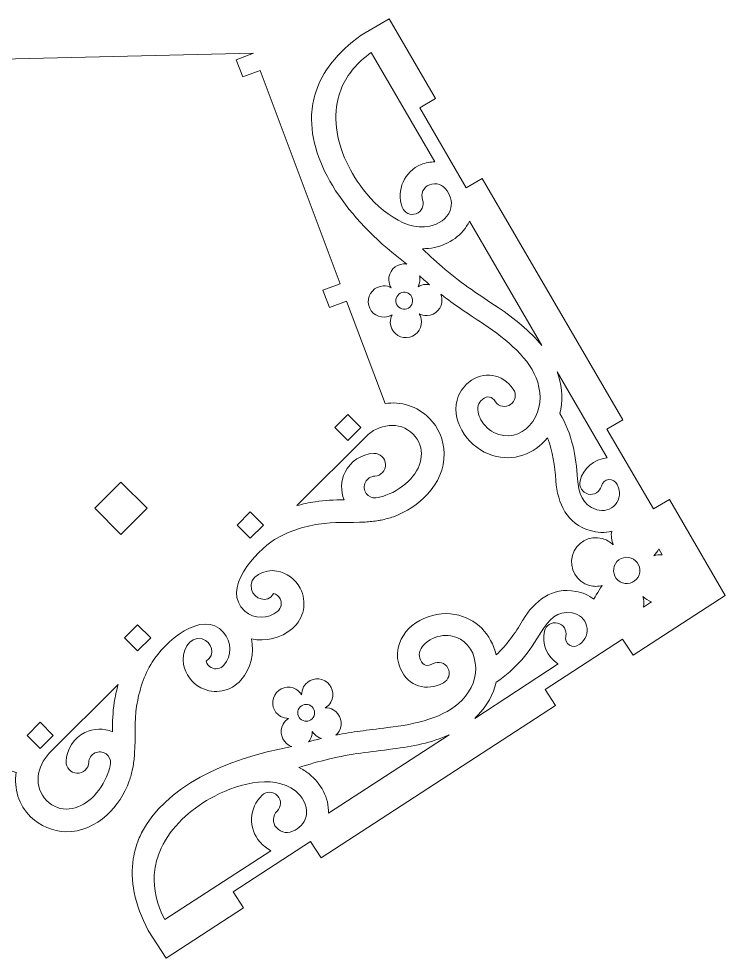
# Model space of a CAD drawing. Header units: millimetres. Extents: x -239 to 239, y -117 to 117.
# Drawn here: x 123.9 to 238.7, y -35.6 to 117 of the extents above; entities that cross this region are included whole.
import ezdxf

# ---------------------------------------------------------------- set-up
doc = ezdxf.new("R2010")
doc.units = ezdxf.units.MM
doc.header["$MEASUREMENT"] = 0
doc.layers.add('Camada 1', color=7, linetype='Continuous')

msp = doc.modelspace()

# ---------------------------------------------------------------- linework, layer by layer
at = {"layer": 'Camada 1', "color": 250, "lineweight": 20}
for points, knots in [([(238.7156, 23.3207), (238.7156, 23.3207), (229.6415, 38.8817), (229.6415, 38.8817), (229.6415, 38.8817), (229.6415, 38.8817), (227.05, 37.3705), (227.05, 37.3705), (227.05, 37.3705), (227.05, 37.3705), (219.4937, 50.3283), (219.4937, 50.3283), (219.4937, 50.3283), (219.4937, 50.3283), (222.0854, 51.8396), (222.0854, 51.8396), (222.0854, 51.8396), (222.0854, 51.8396), (199.221, 91.0492), (199.221, 91.0492), (199.221, 91.0492), (199.221, 91.0492), (196.6293, 89.5379), (196.6293, 89.5379), (196.6293, 89.5379), (196.6293, 89.5379), (189.0732, 102.4958), (189.0732, 102.4958), (189.0732, 102.4958), (189.0732, 102.4958), (191.6648, 104.007), (191.6648, 104.007), (191.6648, 104.007), (191.6648, 104.007), (184.1087, 116.9649), (184.1087, 116.9649), (184.1087, 116.9649), (184.1087, 116.9649), (179.5681, 114.317), (179.5681, 114.317), (179.5681, 114.317), (175.6172, 111.4761), (173.2407, 108.3406), (172.1734, 105.0225), (172.1734, 105.0225), (171.789, 103.8275), (171.5744, 102.6089), (171.5174, 101.3719), (171.5174, 101.3719), (171.5059, 101.1262), (171.5008, 100.88), (171.5017, 100.633), (171.5017, 100.633), (171.5335, 92.4321), (178.0965, 83.7719), (186.9778, 77.1348), (186.9778, 77.1348), (186.8117, 77.1609), (186.6409, 77.1708), (186.4667, 77.163), (186.4667, 77.163), (185.0703, 77.1003), (183.9894, 75.9175), (184.052, 74.5209), (184.052, 74.5209), (184.0724, 74.0664), (184.2118, 73.645), (184.4384, 73.2855), (184.4384, 73.2855), (184.0508, 73.4936), (183.6034, 73.6028), (183.1319, 73.5817), (183.1319, 73.5817), (181.7355, 73.519), (180.6545, 72.3359), (180.7172, 70.9395), (180.7172, 70.9395), (180.7799, 69.5432), (181.9628, 68.4619), (183.3594, 68.5248), (183.3594, 68.5248), (183.8139, 68.5451), (184.2354, 68.6845), (184.5947, 68.9111), (184.5947, 68.9111), (184.387, 68.5232), (184.2776, 68.0764), (184.2988, 67.6049), (184.2988, 67.6049), (184.3616, 66.2083), (185.5443, 65.1272), (186.9408, 65.1899), (186.9408, 65.1899), (188.3372, 65.2527), (189.4185, 66.4356), (189.3556, 67.8322), (189.3556, 67.8322), (189.3352, 68.2867), (189.196, 68.7082), (188.9696, 69.0673), (188.9696, 69.0673), (189.3572, 68.8596), (189.8042, 68.7503), (190.2755, 68.7715), (190.2755, 68.7715), (191.6721, 68.8344), (192.7529, 70.0171), (192.6903, 71.4136), (192.6903, 71.4136), (192.6771, 71.7106), (192.6129, 71.9933), (192.5069, 72.254), (192.5069, 72.254), (194.7513, 70.4652), (196.4809, 69.385), (199.4954, 67.3655), (199.4954, 67.3655), (203.2362, 64.8599), (207.0858, 61.7383), (208.242, 57.9369), (208.242, 57.9369), (208.9085, 55.7451), (208.767, 53.5101), (207.4363, 51.5859), (207.4363, 51.5859), (206.1651, 49.748), (204.1347, 48.7834), (201.9273, 49.4524), (201.9273, 49.4524), (200.8174, 49.7888), (199.836, 50.567), (199.2032, 51.5333), (199.2032, 51.5333), (198.7254, 52.2626), (198.3541, 53.2727), (198.5841, 54.1497), (198.5841, 54.1497), (198.6917, 54.5601), (198.9266, 54.8918), (199.255, 55.1574), (199.255, 55.1574), (200.0902, 55.8329), (200.7741, 55.6335), (201.3755, 54.7719), (201.3755, 54.7719), (201.9344, 53.971), (203.0437, 53.7741), (203.8443, 54.333), (203.8443, 54.333), (204.6452, 54.892), (204.8423, 56.0012), (204.2836, 56.8018), (204.2836, 56.8018), (202.4951, 59.3632), (199.4583, 59.8826), (197.0249, 57.9148), (197.0249, 57.9148), (196.1107, 57.1753), (195.4526, 56.1885), (195.1539, 55.0489), (195.1539, 55.0489), (194.1391, 51.1782), (197.2819, 47.1546), (200.8987, 46.0586), (200.8987, 46.0586), (204.3165, 45.023), (207.6665, 46.2503), (209.85, 48.9027), (209.85, 48.9027), (210.7049, 46.7114), (211.0471, 44.332), (211.184, 41.9713), (211.184, 41.9713), (211.184, 41.9713), (211.1868, 41.9297), (211.1868, 41.9297), (211.1868, 41.9297), (211.4874, 38.2522), (212.9859, 34.9325), (216.7619, 33.8756), (216.7619, 33.8756), (217.9233, 33.4938), (219.1433, 33.465), (220.2829, 33.7503), (220.2829, 33.7503), (220.0852, 33.0353), (220.3266, 32.2056), (220.5078, 31.5428), (220.5078, 31.5428), (220.0398, 32.013), (219.4467, 32.372), (218.7615, 32.5617), (218.7615, 32.5617), (216.6566, 33.1442), (214.4784, 31.9102), (213.8957, 29.8055), (213.8957, 29.8055), (213.3134, 27.7012), (214.5475, 25.5227), (216.6519, 24.9403), (216.6519, 24.9403), (217.3627, 24.7435), (218.0818, 24.754), (218.7447, 24.9355), (218.7447, 24.9355), (218.5835, 24.775), (217.3795, 22.8058), (217.3665, 22.7158), (217.3665, 22.7158), (216.5259, 23.3691), (215.5182, 23.8147), (214.4231, 23.98), (214.4231, 23.98), (210.5739, 24.7388), (207.7387, 22.4495), (205.8119, 19.3004), (205.8119, 19.3004), (205.8119, 19.3004), (205.7907, 19.2646), (205.7907, 19.2646), (205.7907, 19.2646), (204.6039, 17.2179), (203.2253, 15.2469), (201.4737, 13.6753), (201.4737, 13.6753), (200.7196, 17.0289), (198.2808, 19.6358), (194.7613, 20.2519), (194.7613, 20.2519), (191.0367, 20.9039), (186.4153, 18.7274), (185.5763, 14.8127), (185.5763, 14.8127), (185.3292, 13.6601), (185.4721, 12.482), (185.9551, 11.4094), (185.9551, 11.4094), (187.2412, 8.5544), (190.1877, 7.649), (192.94, 9.1304), (192.94, 9.1304), (193.8002, 9.5934), (194.1242, 10.6729), (193.661, 11.5333), (193.661, 11.5333), (193.1979, 12.3936), (192.1184, 12.7179), (191.2581, 12.2546), (191.2581, 12.2546), (190.3323, 11.7563), (189.6317, 11.8866), (189.1904, 12.8665), (189.1904, 12.8665), (189.0167, 13.2518), (188.9565, 13.6539), (189.0455, 14.0691), (189.0455, 14.0691), (189.2355, 14.9561), (190.0226, 15.6908), (190.7783, 16.1267), (190.7783, 16.1267), (191.7792, 16.7043), (193.0066, 16.9569), (194.1496, 16.7569), (194.1496, 16.7569), (196.4228, 16.3589), (197.8013, 14.582), (198.108, 12.3672), (198.108, 12.3672), (198.4288, 10.0486), (197.5473, 7.9886), (195.9636, 6.3316), (195.9636, 6.3316), (193.2169, 3.4577), (188.3709, 2.4055), (183.9, 1.8544), (183.9, 1.8544), (180.297, 1.41), (178.2651, 1.225), (175.4539, 0.6395), (175.4539, 0.6395), (175.666, 0.8245), (175.851, 1.048), (175.9967, 1.3074), (175.9967, 1.3074), (176.6823, 2.5264), (176.2503, 4.0701), (175.0313, 4.7561), (175.0313, 4.7561), (174.6198, 4.9876), (174.1713, 5.0914), (173.7315, 5.0808), (173.7315, 5.0808), (174.0957, 5.2995), (174.41, 5.6131), (174.6332, 6.0099), (174.6332, 6.0099), (175.3191, 7.2289), (174.8868, 8.7729), (173.668, 9.4587), (173.668, 9.4587), (172.449, 10.1445), (170.9049, 9.7122), (170.2192, 8.4931), (170.2192, 8.4931), (169.9877, 8.0816), (169.8838, 7.6331), (169.8945, 7.193), (169.8945, 7.193), (169.6758, 7.5573), (169.3622, 7.872), (168.9654, 8.0951), (168.9654, 8.0951), (167.7463, 8.7811), (166.2022, 8.3487), (165.5166, 7.1299), (165.5166, 7.1299), (164.8309, 5.9109), (165.263, 4.3668), (166.4818, 3.6811), (166.4818, 3.6811), (166.8935, 3.4497), (167.3424, 3.3454), (167.7823, 3.3564), (167.7823, 3.3564), (167.4178, 3.1376), (167.1033, 2.8241), (166.8801, 2.4273), (166.8801, 2.4273), (166.1945, 1.2082), (166.6266, -0.3357), (167.8455, -1.0213), (167.8455, -1.0213), (167.9975, -1.1067), (168.1546, -1.175), (168.3147, -1.2266), (168.3147, -1.2266), (157.3894, -3.1497), (147.6227, -7.9252), (143.8961, -15.2355), (143.8961, -15.2355), (143.7168, -15.5872), (143.5524, -15.9444), (143.4034, -16.3069), (143.4034, -16.3069), (142.9931, -17.305), (142.699, -18.3442), (142.5292, -19.4255), (142.5292, -19.4255), (141.9874, -22.8749), (142.7108, -26.752), (144.9654, -31.0838), (144.9654, -31.0838), (144.9654, -31.0838), (147.8846, -35.5853), (147.8846, -35.5853), (147.8846, -35.5853), (147.8846, -35.5853), (160.4697, -27.4235), (160.4697, -27.4235), (160.4697, -27.4235), (160.4697, -27.4235), (158.7638, -24.793), (158.7638, -24.793), (158.7638, -24.793), (158.7638, -24.793), (171.3489, -16.6311), (171.3489, -16.6311), (171.3489, -16.6311), (171.3489, -16.6311), (173.0548, -19.2618), (173.0548, -19.2618), (173.0548, -19.2618), (173.0548, -19.2618), (211.1503, 5.444), (211.1503, 5.444), (211.1503, 5.444), (211.1503, 5.444), (209.4442, 8.0746), (209.4442, 8.0746), (209.4442, 8.0746), (209.4442, 8.0746), (222.0294, 16.2364), (222.0294, 16.2364), (222.0294, 16.2364), (222.0294, 16.2364), (223.7354, 13.6057), (223.7354, 13.6057), (223.7354, 13.6057), (223.7354, 13.6057), (238.7156, 23.3207), (238.7156, 23.3207)], [0, 0, 0, 0, 0.01010101, 0.01010101, 0.01010101, 0.01010101, 0.02020202, 0.02020202, 0.02020202, 0.02020202, 0.03030303, 0.03030303, 0.03030303, 0.03030303, 0.04040404, 0.04040404, 0.04040404, 0.04040404, 0.05050505, 0.05050505, 0.05050505, 0.05050505, 0.06060606, 0.06060606, 0.06060606, 0.06060606, 0.07070707, 0.07070707, 0.07070707, 0.07070707, 0.08080808, 0.08080808, 0.08080808, 0.08080808, 0.09090909, 0.09090909, 0.09090909, 0.09090909, 0.1010101, 0.1010101, 0.1010101, 0.1010101, 0.11111111, 0.11111111, 0.11111111, 0.11111111, 0.12121212, 0.12121212, 0.12121212, 0.12121212, 0.13131313, 0.13131313, 0.13131313, 0.13131313, 0.14141414, 0.14141414, 0.14141414, 0.14141414, 0.15151515, 0.15151515, 0.15151515, 0.15151515, 0.16161616, 0.16161616, 0.16161616, 0.16161616, 0.17171717, 0.17171717, 0.17171717, 0.17171717, 0.18181818, 0.18181818, 0.18181818, 0.18181818, 0.19191919, 0.19191919, 0.19191919, 0.19191919, 0.2020202, 0.2020202, 0.2020202, 0.2020202, 0.21212121, 0.21212121, 0.21212121, 0.21212121, 0.22222222, 0.22222222, 0.22222222, 0.22222222, 0.23232323, 0.23232323, 0.23232323, 0.23232323, 0.24242424, 0.24242424, 0.24242424, 0.24242424, 0.25252525, 0.25252525, 0.25252525, 0.25252525, 0.26262626, 0.26262626, 0.26262626, 0.26262626, 0.27272727, 0.27272727, 0.27272727, 0.27272727, 0.28282828, 0.28282828, 0.28282828, 0.28282828, 0.29292929, 0.29292929, 0.29292929, 0.29292929, 0.3030303, 0.3030303, 0.3030303, 0.3030303, 0.31313131, 0.31313131, 0.31313131, 0.31313131, 0.32323232, 0.32323232, 0.32323232, 0.32323232, 0.33333333, 0.33333333, 0.33333333, 0.33333333, 0.34343434, 0.34343434, 0.34343434, 0.34343434, 0.35353535, 0.35353535, 0.35353535, 0.35353535, 0.36363636, 0.36363636, 0.36363636, 0.36363636, 0.37373737, 0.37373737, 0.37373737, 0.37373737, 0.38383838, 0.38383838, 0.38383838, 0.38383838, 0.39393939, 0.39393939, 0.39393939, 0.39393939, 0.4040404, 0.4040404, 0.4040404, 0.4040404, 0.41414141, 0.41414141, 0.41414141, 0.41414141, 0.42424242, 0.42424242, 0.42424242, 0.42424242, 0.43434343, 0.43434343, 0.43434343, 0.43434343, 0.44444444, 0.44444444, 0.44444444, 0.44444444, 0.45454545, 0.45454545, 0.45454545, 0.45454545, 0.46464646, 0.46464646, 0.46464646, 0.46464646, 0.47474747, 0.47474747, 0.47474747, 0.47474747, 0.48484848, 0.48484848, 0.48484848, 0.48484848, 0.49494949, 0.49494949, 0.49494949, 0.49494949, 0.50505051, 0.50505051, 0.50505051, 0.50505051, 0.51515152, 0.51515152, 0.51515152, 0.51515152, 0.52525253, 0.52525253, 0.52525253, 0.52525253, 0.53535354, 0.53535354, 0.53535354, 0.53535354, 0.54545455, 0.54545455, 0.54545455, 0.54545455, 0.55555556, 0.55555556, 0.55555556, 0.55555556, 0.56565657, 0.56565657, 0.56565657, 0.56565657, 0.57575758, 0.57575758, 0.57575758, 0.57575758, 0.58585859, 0.58585859, 0.58585859, 0.58585859, 0.5959596, 0.5959596, 0.5959596, 0.5959596, 0.60606061, 0.60606061, 0.60606061, 0.60606061, 0.61616162, 0.61616162, 0.61616162, 0.61616162, 0.62626263, 0.62626263, 0.62626263, 0.62626263, 0.63636364, 0.63636364, 0.63636364, 0.63636364, 0.64646465, 0.64646465, 0.64646465, 0.64646465, 0.65656566, 0.65656566, 0.65656566, 0.65656566, 0.66666667, 0.66666667, 0.66666667, 0.66666667, 0.67676768, 0.67676768, 0.67676768, 0.67676768, 0.68686869, 0.68686869, 0.68686869, 0.68686869, 0.6969697, 0.6969697, 0.6969697, 0.6969697, 0.70707071, 0.70707071, 0.70707071, 0.70707071, 0.71717172, 0.71717172, 0.71717172, 0.71717172, 0.72727273, 0.72727273, 0.72727273, 0.72727273, 0.73737374, 0.73737374, 0.73737374, 0.73737374, 0.74747475, 0.74747475, 0.74747475, 0.74747475, 0.75757576, 0.75757576, 0.75757576, 0.75757576, 0.76767677, 0.76767677, 0.76767677, 0.76767677, 0.77777778, 0.77777778, 0.77777778, 0.77777778, 0.78787879, 0.78787879, 0.78787879, 0.78787879, 0.7979798, 0.7979798, 0.7979798, 0.7979798, 0.80808081, 0.80808081, 0.80808081, 0.80808081, 0.81818182, 0.81818182, 0.81818182, 0.81818182, 0.82828283, 0.82828283, 0.82828283, 0.82828283, 0.83838384, 0.83838384, 0.83838384, 0.83838384, 0.84848485, 0.84848485, 0.84848485, 0.84848485, 0.85858586, 0.85858586, 0.85858586, 0.85858586, 0.86868687, 0.86868687, 0.86868687, 0.86868687, 0.87878788, 0.87878788, 0.87878788, 0.87878788, 0.88888889, 0.88888889, 0.88888889, 0.88888889, 0.8989899, 0.8989899, 0.8989899, 0.8989899, 0.90909091, 0.90909091, 0.90909091, 0.90909091, 0.91919192, 0.91919192, 0.91919192, 0.91919192, 0.92929293, 0.92929293, 0.92929293, 0.92929293, 0.93939394, 0.93939394, 0.93939394, 0.93939394, 0.94949495, 0.94949495, 0.94949495, 0.94949495, 0.95959596, 0.95959596, 0.95959596, 0.95959596, 0.96969697, 0.96969697, 0.96969697, 0.96969697, 0.97979798, 0.97979798, 0.97979798, 0.97979798, 1, 1, 1, 1]), ([(68.8283, 109.1654), (68.8283, 109.1654), (66.6173, 15.917), (66.6173, 15.917), (66.6173, 15.917), (66.6173, 15.917), (67.6725, 18.7253), (67.6725, 18.7253), (67.6725, 18.7253), (67.6725, 18.7253), (70.4808, 17.67), (70.4808, 17.67), (70.4808, 17.67), (70.4808, 17.67), (69.4256, 14.8618), (69.4256, 14.8618), (69.4256, 14.8618), (69.4256, 14.8618), (104.0669, 1.8453), (104.0669, 1.8453), (104.0669, 1.8453), (104.0669, 1.8453), (105.1221, 4.6536), (105.1221, 4.6536), (105.1221, 4.6536), (105.1221, 4.6536), (107.9304, 3.5984), (107.9304, 3.5984), (107.9304, 3.5984), (107.9304, 3.5984), (106.8752, 0.7901), (106.8752, 0.7901), (106.8752, 0.7901), (106.8752, 0.7901), (123.474, -5.4469), (123.474, -5.4469), (123.474, -5.4469), (123.474, -5.4469), (123.5231, -5.3978), (123.5231, -5.3978), (123.5231, -5.3978), (123.1048, -8.023), (123.9085, -10.6683), (125.8612, -12.6072), (125.8612, -12.6072), (127.3903, -14.1254), (129.4424, -15.0026), (131.599, -15.0443), (131.599, -15.0443), (134.1083, -15.0928), (136.3906, -14.0269), (138.2163, -12.3492), (138.2163, -12.3492), (139.8384, -10.8581), (141.1477, -8.881), (141.8823, -6.807), (141.8823, -6.807), (142.1134, -6.1548), (142.2901, -5.4963), (142.4242, -4.83), (142.4242, -4.83), (142.4547, -4.7303), (142.4772, -4.6267), (142.4905, -4.5195), (142.4905, -4.5195), (142.4905, -4.5195), (142.5029, -4.4113), (142.5029, -4.4113), (142.5029, -4.4113), (142.629, -3.6893), (142.708, -2.9583), (142.7545, -2.2161), (142.7545, -2.2161), (142.9119, 0.2979), (142.6833, 2.854), (143.0846, 5.3468), (143.0846, 5.3468), (143.4889, 7.8606), (144.2589, 10.3404), (145.6125, 12.5125), (145.6125, 12.5125), (147.519, 15.5719), (153.7215, 21.2868), (157.2081, 17.3274), (157.2081, 17.3274), (158.5461, 15.8084), (158.5635, 13.5253), (157.2421, 11.9889), (157.2421, 11.9889), (156.7374, 11.4021), (155.8912, 11.2433), (155.2058, 11.5992), (155.2058, 11.5992), (154.7774, 11.8214), (154.4793, 12.2083), (154.3605, 12.6503), (154.3605, 12.6503), (156.0723, 13.6501), (155.2266, 15.8649), (153.7218, 16.2548), (153.7218, 16.2548), (151.5042, 16.8291), (150.3477, 14.0774), (150.7038, 12.1238), (150.7038, 12.1238), (150.9939, 10.5321), (151.9989, 9.1102), (153.5069, 8.3276), (153.5069, 8.3276), (155.7066, 7.1861), (158.418, 7.7058), (160.0357, 9.5865), (160.0357, 9.5865), (161.66, 11.4747), (162.2245, 13.9559), (161.7369, 16.2568), (161.7369, 16.2568), (164.0378, 15.7692), (166.519, 16.3337), (168.4072, 17.958), (168.4072, 17.958), (170.2879, 19.5757), (170.8076, 22.2871), (169.6661, 24.4868), (169.6661, 24.4868), (168.8835, 25.9948), (167.4616, 26.9998), (165.8699, 27.2899), (165.8699, 27.2899), (163.9163, 27.646), (161.1646, 26.4895), (161.7389, 24.2719), (161.7389, 24.2719), (162.1288, 22.7671), (164.3436, 21.9214), (165.3434, 23.6332), (165.3434, 23.6332), (165.7854, 23.5144), (166.1723, 23.2163), (166.3945, 22.7879), (166.3945, 22.7879), (166.7504, 22.1025), (166.5916, 21.2563), (166.0048, 20.7516), (166.0048, 20.7516), (164.4684, 19.4302), (162.1853, 19.4476), (160.6663, 20.7856), (160.6663, 20.7856), (156.7069, 24.2722), (162.4218, 30.4747), (165.4812, 32.3812), (165.4812, 32.3812), (167.6533, 33.7348), (170.1331, 34.5048), (172.6469, 34.9091), (172.6469, 34.9091), (175.1397, 35.3104), (177.6958, 35.0818), (180.2098, 35.2392), (180.2098, 35.2392), (180.952, 35.2857), (181.683, 35.3647), (182.405, 35.4908), (182.405, 35.4908), (182.405, 35.4908), (182.5132, 35.5032), (182.5132, 35.5032), (182.5132, 35.5032), (182.6204, 35.5165), (182.724, 35.539), (182.8237, 35.5695), (182.8237, 35.5695), (183.49, 35.7036), (184.1485, 35.8803), (184.8007, 36.1114), (184.8007, 36.1114), (186.8747, 36.846), (188.8518, 38.1553), (190.3429, 39.7774), (190.3429, 39.7774), (192.0206, 41.6031), (193.0865, 43.8854), (193.038, 46.3947), (193.038, 46.3947), (192.9963, 48.5513), (192.1191, 50.6034), (190.6009, 52.1325), (190.6009, 52.1325), (188.662, 54.0852), (186.0167, 54.8889), (183.3915, 54.4706), (183.3915, 54.4706), (183.3915, 54.4706), (183.4406, 54.5197), (183.4406, 54.5197), (183.4406, 54.5197), (183.4406, 54.5197), (177.2036, 71.1185), (177.2036, 71.1185), (177.2036, 71.1185), (177.2036, 71.1185), (174.3953, 70.0633), (174.3953, 70.0633), (174.3953, 70.0633), (174.3953, 70.0633), (173.3401, 72.8716), (173.3401, 72.8716), (173.3401, 72.8716), (173.3401, 72.8716), (176.1484, 73.9268), (176.1484, 73.9268), (176.1484, 73.9268), (176.1484, 73.9268), (163.1319, 108.5681), (163.1319, 108.5681), (163.1319, 108.5681), (163.1319, 108.5681), (160.3237, 107.5129), (160.3237, 107.5129), (160.3237, 107.5129), (160.3237, 107.5129), (159.2684, 110.3212), (159.2684, 110.3212), (159.2684, 110.3212), (159.2684, 110.3212), (162.0767, 111.3764), (162.0767, 111.3764), (162.0767, 111.3764), (162.0767, 111.3764), (68.8283, 109.1654), (68.8283, 109.1654)], [0, 0, 0, 0, 0.01694915, 0.01694915, 0.01694915, 0.01694915, 0.03389831, 0.03389831, 0.03389831, 0.03389831, 0.05084746, 0.05084746, 0.05084746, 0.05084746, 0.06779661, 0.06779661, 0.06779661, 0.06779661, 0.08474576, 0.08474576, 0.08474576, 0.08474576, 0.10169492, 0.10169492, 0.10169492, 0.10169492, 0.11864407, 0.11864407, 0.11864407, 0.11864407, 0.13559322, 0.13559322, 0.13559322, 0.13559322, 0.15254237, 0.15254237, 0.15254237, 0.15254237, 0.16949153, 0.16949153, 0.16949153, 0.16949153, 0.18644068, 0.18644068, 0.18644068, 0.18644068, 0.20338983, 0.20338983, 0.20338983, 0.20338983, 0.22033898, 0.22033898, 0.22033898, 0.22033898, 0.23728814, 0.23728814, 0.23728814, 0.23728814, 0.25423729, 0.25423729, 0.25423729, 0.25423729, 0.27118644, 0.27118644, 0.27118644, 0.27118644, 0.28813559, 0.28813559, 0.28813559, 0.28813559, 0.30508475, 0.30508475, 0.30508475, 0.30508475, 0.3220339, 0.3220339, 0.3220339, 0.3220339, 0.33898305, 0.33898305, 0.33898305, 0.33898305, 0.3559322, 0.3559322, 0.3559322, 0.3559322, 0.37288136, 0.37288136, 0.37288136, 0.37288136, 0.38983051, 0.38983051, 0.38983051, 0.38983051, 0.40677966, 0.40677966, 0.40677966, 0.40677966, 0.42372881, 0.42372881, 0.42372881, 0.42372881, 0.44067797, 0.44067797, 0.44067797, 0.44067797, 0.45762712, 0.45762712, 0.45762712, 0.45762712, 0.47457627, 0.47457627, 0.47457627, 0.47457627, 0.49152542, 0.49152542, 0.49152542, 0.49152542, 0.50847458, 0.50847458, 0.50847458, 0.50847458, 0.52542373, 0.52542373, 0.52542373, 0.52542373, 0.54237288, 0.54237288, 0.54237288, 0.54237288, 0.55932203, 0.55932203, 0.55932203, 0.55932203, 0.57627119, 0.57627119, 0.57627119, 0.57627119, 0.59322034, 0.59322034, 0.59322034, 0.59322034, 0.61016949, 0.61016949, 0.61016949, 0.61016949, 0.62711864, 0.62711864, 0.62711864, 0.62711864, 0.6440678, 0.6440678, 0.6440678, 0.6440678, 0.66101695, 0.66101695, 0.66101695, 0.66101695, 0.6779661, 0.6779661, 0.6779661, 0.6779661, 0.69491525, 0.69491525, 0.69491525, 0.69491525, 0.71186441, 0.71186441, 0.71186441, 0.71186441, 0.72881356, 0.72881356, 0.72881356, 0.72881356, 0.74576271, 0.74576271, 0.74576271, 0.74576271, 0.76271186, 0.76271186, 0.76271186, 0.76271186, 0.77966102, 0.77966102, 0.77966102, 0.77966102, 0.79661017, 0.79661017, 0.79661017, 0.79661017, 0.81355932, 0.81355932, 0.81355932, 0.81355932, 0.83050847, 0.83050847, 0.83050847, 0.83050847, 0.84745763, 0.84745763, 0.84745763, 0.84745763, 0.86440678, 0.86440678, 0.86440678, 0.86440678, 0.88135593, 0.88135593, 0.88135593, 0.88135593, 0.89830508, 0.89830508, 0.89830508, 0.89830508, 0.91525424, 0.91525424, 0.91525424, 0.91525424, 0.93220339, 0.93220339, 0.93220339, 0.93220339, 0.94915254, 0.94915254, 0.94915254, 0.94915254, 0.96610169, 0.96610169, 0.96610169, 0.96610169, 1, 1, 1, 1]), ([(194.0246, 85.8305), (193.5067, 84.4502), (192.1215, 83.5942), (190.7309, 83.302), (190.7309, 83.302), (186.0322, 82.3154), (181.2731, 87.0849), (178.9182, 90.6192), (178.9182, 90.6192), (176.8287, 93.7557), (175.3421, 97.6046), (175.4616, 101.393), (175.4616, 101.393), (175.4692, 101.6306), (175.4829, 101.868), (175.5034, 102.1049), (175.5034, 102.1049), (175.6129, 103.3762), (175.9113, 104.6352), (176.4371, 105.8523), (176.4371, 105.8523), (177.3215, 107.8996), (178.8489, 109.8286), (181.2016, 111.4994), (181.2016, 111.4994), (181.2016, 111.4994), (185.5723, 103.9563), (185.5723, 103.9563), (185.5723, 103.9563), (185.5723, 103.9563), (191.532, 93.7346), (191.532, 93.7346), (191.532, 93.7346), (190.8031, 93.7321), (190.0557, 93.5896), (189.3181, 93.2932), (189.3181, 93.2932), (186.5894, 92.1966), (185.2163, 89.1361), (186.2121, 86.3687), (186.2121, 86.3687), (186.5426, 85.4499), (187.5618, 84.97), (188.4807, 85.3007), (188.4807, 85.3007), (189.3996, 85.6313), (189.8794, 86.6504), (189.5488, 87.5695), (189.5488, 87.5695), (189.1987, 88.5424), (189.6811, 89.617), (190.6403, 90.0027), (190.6403, 90.0027), (191.8049, 90.4707), (192.8728, 90.0285), (193.535, 89.0031), (193.535, 89.0031), (194.1558, 88.0423), (194.4373, 86.9309), (194.0246, 85.8305)], [0, 0, 0, 0, 0.0625, 0.0625, 0.0625, 0.0625, 0.125, 0.125, 0.125, 0.125, 0.1875, 0.1875, 0.1875, 0.1875, 0.25, 0.25, 0.25, 0.25, 0.3125, 0.3125, 0.3125, 0.3125, 0.375, 0.375, 0.375, 0.375, 0.4375, 0.4375, 0.4375, 0.4375, 0.5, 0.5, 0.5, 0.5, 0.5625, 0.5625, 0.5625, 0.5625, 0.625, 0.625, 0.625, 0.625, 0.6875, 0.6875, 0.6875, 0.6875, 0.75, 0.75, 0.75, 0.75, 0.8125, 0.8125, 0.8125, 0.8125, 0.875, 0.875, 0.875, 0.875, 1, 1, 1, 1]), ([(208.9184, 63.9191), (206.987, 66.3031), (204.41, 68.31), (201.7959, 70.0817), (201.7959, 70.0817), (198.6231, 72.2319), (196.172, 73.7367), (193.2076, 76.2738), (193.2076, 76.2738), (191.983, 77.3221), (190.7351, 78.4419), (189.5042, 79.6245), (189.5042, 79.6245), (190.1529, 79.6277), (190.8064, 79.6946), (191.4594, 79.8315), (191.4594, 79.8315), (193.888, 80.3414), (196.0933, 81.8409), (197.1454, 84.1084), (197.1454, 84.1084), (197.1454, 84.1084), (208.9184, 63.9191), (208.9184, 63.9191)], [0, 0, 0, 0, 0.14285714, 0.14285714, 0.14285714, 0.14285714, 0.28571429, 0.28571429, 0.28571429, 0.28571429, 0.42857143, 0.42857143, 0.42857143, 0.42857143, 0.57142857, 0.57142857, 0.57142857, 0.57142857, 0.71428571, 0.71428571, 0.71428571, 0.71428571, 1, 1, 1, 1]), ([(190.6685, 73.7802), (190.4688, 73.8207), (190.261, 73.8379), (190.0482, 73.8284), (190.0482, 73.8284), (189.5936, 73.8078), (189.1721, 73.6685), (188.813, 73.4419), (188.813, 73.4419), (189.0209, 73.8299), (189.1301, 74.2769), (189.1088, 74.7481), (189.1088, 74.7481), (189.1017, 74.9068), (189.08, 75.0608), (189.0454, 75.2102), (189.0454, 75.2102), (189.0454, 75.2102), (189.7292, 74.5994), (189.7292, 74.5994), (189.7292, 74.5994), (190.0569, 74.3098), (190.3688, 74.0377), (190.6685, 73.7802)], [0, 0, 0, 0, 0.14285714, 0.14285714, 0.14285714, 0.14285714, 0.28571429, 0.28571429, 0.28571429, 0.28571429, 0.42857143, 0.42857143, 0.42857143, 0.42857143, 0.57142857, 0.57142857, 0.57142857, 0.57142857, 0.71428571, 0.71428571, 0.71428571, 0.71428571, 1, 1, 1, 1]), ([(186.7134, 69.832), (185.9627, 69.7508), (185.2882, 70.2935), (185.2068, 71.0444), (185.2068, 71.0444), (185.1254, 71.7952), (185.6683, 72.4696), (186.419, 72.5508), (186.419, 72.5508), (187.1698, 72.6322), (187.8443, 72.0896), (187.9258, 71.3386), (187.9258, 71.3386), (188.0069, 70.5879), (187.4642, 69.9135), (186.7134, 69.832)], [0, 0, 0, 0, 0.2, 0.2, 0.2, 0.2, 0.4, 0.4, 0.4, 0.4, 0.6, 0.6, 0.6, 0.6, 1, 1, 1, 1]), ([(217.8466, 37.252), (217.8466, 37.252), (217.7462, 37.2827), (217.7462, 37.2827), (217.7462, 37.2827), (215.4932, 37.8981), (214.8969, 40.1004), (214.723, 42.1985), (214.723, 42.1985), (214.5036, 45.9494), (213.7988, 49.6192), (211.8542, 52.8479), (211.8542, 52.8479), (212.3596, 54.8259), (212.2575, 56.921), (211.6347, 58.9688), (211.6347, 58.9688), (211.5639, 59.2017), (211.4863, 59.4315), (211.4029, 59.6583), (211.4029, 59.6583), (211.4029, 59.6583), (219.5599, 45.6702), (219.5599, 45.6702), (219.5599, 45.6702), (219.5599, 45.6702), (219.4782, 45.6639), (219.4782, 45.6639), (219.4782, 45.6639), (217.3918, 45.4777), (215.6365, 43.9664), (215.1422, 41.9308), (215.1422, 41.9308), (214.9118, 40.982), (215.4977, 40.0199), (216.4466, 39.7894), (216.4466, 39.7894), (217.3958, 39.559), (218.3577, 40.145), (218.5882, 41.0939), (218.5882, 41.0939), (218.7256, 41.6599), (219.2135, 42.0798), (219.7935, 42.1317), (219.7935, 42.1317), (220.3761, 42.1837), (220.9269, 41.8588), (221.1634, 41.3236), (221.1634, 41.3236), (221.1634, 41.3236), (221.2174, 41.2119), (221.2174, 41.2119), (221.2174, 41.2119), (221.7508, 40.2033), (221.6139, 38.958), (220.8744, 38.0894), (220.8744, 38.0894), (220.1328, 37.2183), (218.9302, 36.8856), (217.8466, 37.252)], [0, 0, 0, 0, 0.0625, 0.0625, 0.0625, 0.0625, 0.125, 0.125, 0.125, 0.125, 0.1875, 0.1875, 0.1875, 0.1875, 0.25, 0.25, 0.25, 0.25, 0.3125, 0.3125, 0.3125, 0.3125, 0.375, 0.375, 0.375, 0.375, 0.4375, 0.4375, 0.4375, 0.4375, 0.5, 0.5, 0.5, 0.5, 0.5625, 0.5625, 0.5625, 0.5625, 0.625, 0.625, 0.625, 0.625, 0.6875, 0.6875, 0.6875, 0.6875, 0.75, 0.75, 0.75, 0.75, 0.8125, 0.8125, 0.8125, 0.8125, 0.875, 0.875, 0.875, 0.875, 1, 1, 1, 1]), ([(177.3937, 48.4728), (177.3937, 48.4728), (175.2718, 50.5948), (175.2718, 50.5948), (175.2718, 50.5948), (175.2718, 50.5948), (177.3948, 52.7178), (177.3948, 52.7178), (177.3948, 52.7178), (177.3948, 52.7178), (179.5167, 50.5958), (179.5167, 50.5958), (179.5167, 50.5958), (179.5167, 50.5958), (177.3937, 48.4728), (177.3937, 48.4728)], [0, 0, 0, 0, 0.2, 0.2, 0.2, 0.2, 0.4, 0.4, 0.4, 0.4, 0.6, 0.6, 0.6, 0.6, 1, 1, 1, 1]), ([(169.1137, 37.9103), (169.1137, 37.9103), (180.309, 49.1055), (180.309, 49.1055), (180.309, 49.1055), (182.3459, 51.1425), (185.7966, 51.7387), (187.985, 49.5351), (187.985, 49.5351), (190.1346, 47.3704), (189.5553, 44.3659), (187.6297, 42.2707), (187.6297, 42.2707), (186.5459, 41.0912), (185.0787, 40.119), (183.5716, 39.5853), (183.5716, 39.5853), (183.0311, 39.3941), (182.483, 39.2528), (181.928, 39.149), (181.928, 39.149), (181.3292, 39.1193), (180.747, 39.3977), (180.396, 39.8897), (180.396, 39.8897), (180.0179, 40.4199), (179.9605, 41.1144), (180.2472, 41.6993), (180.2472, 41.6993), (180.5336, 42.2843), (181.1176, 42.6656), (181.7682, 42.6922), (181.7682, 42.6922), (182.7823, 42.7336), (183.576, 43.5947), (183.5351, 44.6086), (183.5351, 44.6086), (183.4941, 45.623), (182.6335, 46.416), (181.6194, 46.3745), (181.6194, 46.3745), (179.6174, 46.2928), (177.8189, 45.1189), (176.9373, 43.3191), (176.9373, 43.3191), (176.2415, 41.8979), (176.2042, 40.2661), (176.7918, 38.8393), (176.7918, 38.8393), (175.2252, 38.8277), (173.6642, 38.8057), (172.063, 38.548), (172.063, 38.548), (171.0686, 38.3879), (170.0823, 38.1781), (169.1137, 37.9103)], [0, 0, 0, 0, 0.06666667, 0.06666667, 0.06666667, 0.06666667, 0.13333333, 0.13333333, 0.13333333, 0.13333333, 0.2, 0.2, 0.2, 0.2, 0.26666667, 0.26666667, 0.26666667, 0.26666667, 0.33333333, 0.33333333, 0.33333333, 0.33333333, 0.4, 0.4, 0.4, 0.4, 0.46666667, 0.46666667, 0.46666667, 0.46666667, 0.53333333, 0.53333333, 0.53333333, 0.53333333, 0.6, 0.6, 0.6, 0.6, 0.66666667, 0.66666667, 0.66666667, 0.66666667, 0.73333333, 0.73333333, 0.73333333, 0.73333333, 0.8, 0.8, 0.8, 0.8, 0.86666667, 0.86666667, 0.86666667, 0.86666667, 1, 1, 1, 1]), ([(136.281, 37.47), (136.281, 37.47), (140.5237, 41.7127), (140.5237, 41.7127), (140.5237, 41.7127), (140.5237, 41.7127), (144.7663, 37.47), (144.7663, 37.47), (144.7663, 37.47), (144.7663, 37.47), (140.5237, 33.2274), (140.5237, 33.2274), (140.5237, 33.2274), (140.5237, 33.2274), (136.281, 37.47), (136.281, 37.47)], [0, 0, 0, 0, 0.2, 0.2, 0.2, 0.2, 0.4, 0.4, 0.4, 0.4, 0.6, 0.6, 0.6, 0.6, 1, 1, 1, 1]), ([(159.4292, 34.7522), (159.4292, 34.7522), (161.5523, 36.8753), (161.5523, 36.8753), (161.5523, 36.8753), (161.5523, 36.8753), (163.6742, 34.7533), (163.6742, 34.7533), (163.6742, 34.7533), (163.6742, 34.7533), (161.5512, 32.6303), (161.5512, 32.6303), (161.5512, 32.6303), (161.5512, 32.6303), (159.4292, 34.7522), (159.4292, 34.7522)], [0, 0, 0, 0, 0.2, 0.2, 0.2, 0.2, 0.4, 0.4, 0.4, 0.4, 0.6, 0.6, 0.6, 0.6, 1, 1, 1, 1]), ([(228.488, 29.904), (228.0185, 29.9446), (227.5548, 29.8993), (227.1155, 29.7793), (227.1155, 29.7793), (227.4369, 30.0991), (227.7063, 30.4775), (227.9051, 30.9035), (227.9051, 30.9035), (227.9051, 30.9035), (228.488, 29.904), (228.488, 29.904)], [0, 0, 0, 0, 0.25, 0.25, 0.25, 0.25, 0.5, 0.5, 0.5, 0.5, 1, 1, 1, 1]), ([(223.4135, 29.4015), (224.5283, 29.0154), (225.1198, 27.7994), (224.7341, 26.6842), (224.7341, 26.6842), (224.3483, 25.5691), (223.1321, 24.978), (222.0171, 25.3639), (222.0171, 25.3639), (220.9022, 25.7491), (220.3105, 26.9656), (220.6962, 28.0804), (220.6962, 28.0804), (221.082, 29.1957), (222.2986, 29.7869), (223.4135, 29.4015)], [0, 0, 0, 0, 0.2, 0.2, 0.2, 0.2, 0.4, 0.4, 0.4, 0.4, 0.6, 0.6, 0.6, 0.6, 1, 1, 1, 1]), ([(225.3518, 23.1718), (225.7308, 22.791), (226.192, 22.4831), (226.7177, 22.2789), (226.7177, 22.2789), (226.7177, 22.2789), (225.4296, 21.4437), (225.4296, 21.4437), (225.4296, 21.4437), (225.5352, 22.0335), (225.5024, 22.6217), (225.3518, 23.1718)], [0, 0, 0, 0, 0.25, 0.25, 0.25, 0.25, 0.5, 0.5, 0.5, 0.5, 1, 1, 1, 1]), ([(213.8695, 20.4753), (215.0024, 20.3139), (215.9266, 19.4745), (216.1961, 18.362), (216.1961, 18.362), (216.465, 17.2528), (216.0257, 16.0788), (215.0945, 15.4186), (215.0945, 15.4186), (215.0945, 15.4186), (214.9957, 15.3431), (214.9957, 15.3431), (214.9957, 15.3431), (214.5432, 14.9718), (213.9049, 14.9299), (213.408, 15.2392), (213.408, 15.2392), (212.9132, 15.547), (212.667, 16.142), (212.7993, 16.7094), (212.7993, 16.7094), (213.0215, 17.661), (212.4266, 18.6181), (211.4748, 18.8403), (211.4748, 18.8403), (210.5233, 19.0624), (209.5663, 18.4673), (209.3443, 17.5159), (209.3443, 17.5159), (208.8678, 15.4749), (209.7541, 13.3335), (211.5336, 12.2265), (211.5336, 12.2265), (211.5336, 12.2265), (211.5688, 12.2052), (211.5688, 12.2052), (211.5688, 12.2052), (211.5688, 12.2052), (198.0095, 3.3675), (198.0095, 3.3675), (198.0095, 3.3675), (198.1868, 3.5327), (198.3599, 3.7035), (198.5286, 3.8799), (198.5286, 3.8799), (200.0083, 5.4282), (201.0442, 7.2532), (201.4847, 9.2479), (201.4847, 9.2479), (204.6775, 11.2548), (206.9618, 14.2147), (208.8491, 17.4658), (208.8491, 17.4658), (209.9505, 19.2614), (211.4762, 20.9593), (213.7659, 20.4932), (213.7659, 20.4932), (213.7659, 20.4932), (213.8695, 20.4753), (213.8695, 20.4753)], [0, 0, 0, 0, 0.0625, 0.0625, 0.0625, 0.0625, 0.125, 0.125, 0.125, 0.125, 0.1875, 0.1875, 0.1875, 0.1875, 0.25, 0.25, 0.25, 0.25, 0.3125, 0.3125, 0.3125, 0.3125, 0.375, 0.375, 0.375, 0.375, 0.4375, 0.4375, 0.4375, 0.4375, 0.5, 0.5, 0.5, 0.5, 0.5625, 0.5625, 0.5625, 0.5625, 0.625, 0.625, 0.625, 0.625, 0.6875, 0.6875, 0.6875, 0.6875, 0.75, 0.75, 0.75, 0.75, 0.8125, 0.8125, 0.8125, 0.8125, 0.875, 0.875, 0.875, 0.875, 1, 1, 1, 1]), ([(143.2415, 18.5645), (143.2415, 18.5645), (145.3634, 16.4425), (145.3634, 16.4425), (145.3634, 16.4425), (145.3634, 16.4425), (143.2404, 14.3195), (143.2404, 14.3195), (143.2404, 14.3195), (143.2404, 14.3195), (141.1184, 16.4414), (141.1184, 16.4414), (141.1184, 16.4414), (141.1184, 16.4414), (143.2415, 18.5645), (143.2415, 18.5645)], [0, 0, 0, 0, 0.2, 0.2, 0.2, 0.2, 0.4, 0.4, 0.4, 0.4, 0.6, 0.6, 0.6, 0.6, 1, 1, 1, 1]), ([(128.8882, -2.3153), (128.8882, -2.3153), (140.0834, 8.88), (140.0834, 8.88), (140.0834, 8.88), (139.8156, 7.9114), (139.6058, 6.9251), (139.4457, 5.9307), (139.4457, 5.9307), (139.188, 4.3295), (139.166, 2.7685), (139.1544, 1.2019), (139.1544, 1.2019), (137.7276, 1.7895), (136.0958, 1.7522), (134.6746, 1.0564), (134.6746, 1.0564), (132.8748, 0.1748), (131.7009, -1.6237), (131.6192, -3.6257), (131.6192, -3.6257), (131.5777, -4.6398), (132.3707, -5.5004), (133.3851, -5.5414), (133.3851, -5.5414), (134.399, -5.5823), (135.2601, -4.7886), (135.3015, -3.7745), (135.3015, -3.7745), (135.3281, -3.1239), (135.7094, -2.5399), (136.2944, -2.2535), (136.2944, -2.2535), (136.8793, -1.9668), (137.5738, -2.0242), (138.104, -2.4023), (138.104, -2.4023), (138.596, -2.7533), (138.8744, -3.3355), (138.8447, -3.9343), (138.8447, -3.9343), (138.7409, -4.4893), (138.5996, -5.0374), (138.4084, -5.5779), (138.4084, -5.5779), (137.8747, -7.085), (136.9025, -8.5522), (135.723, -9.636), (135.723, -9.636), (133.6278, -11.5616), (130.6233, -12.1409), (128.4586, -9.9913), (128.4586, -9.9913), (126.255, -7.8029), (126.8512, -4.3522), (128.8882, -2.3153)], [0, 0, 0, 0, 0.06666667, 0.06666667, 0.06666667, 0.06666667, 0.13333333, 0.13333333, 0.13333333, 0.13333333, 0.2, 0.2, 0.2, 0.2, 0.26666667, 0.26666667, 0.26666667, 0.26666667, 0.33333333, 0.33333333, 0.33333333, 0.33333333, 0.4, 0.4, 0.4, 0.4, 0.46666667, 0.46666667, 0.46666667, 0.46666667, 0.53333333, 0.53333333, 0.53333333, 0.53333333, 0.6, 0.6, 0.6, 0.6, 0.66666667, 0.66666667, 0.66666667, 0.66666667, 0.73333333, 0.73333333, 0.73333333, 0.73333333, 0.8, 0.8, 0.8, 0.8, 0.86666667, 0.86666667, 0.86666667, 0.86666667, 1, 1, 1, 1]), ([(171.775, 3.5227), (171.3636, 2.8889), (170.5165, 2.7083), (169.8827, 3.1195), (169.8827, 3.1195), (169.2488, 3.5306), (169.068, 4.3779), (169.4793, 5.0116), (169.4793, 5.0116), (169.8905, 5.6456), (170.7377, 5.8262), (171.3715, 5.4152), (171.3715, 5.4152), (172.0055, 5.0037), (172.1861, 4.1568), (171.775, 3.5227)], [0, 0, 0, 0, 0.2, 0.2, 0.2, 0.2, 0.4, 0.4, 0.4, 0.4, 0.6, 0.6, 0.6, 0.6, 1, 1, 1, 1]), ([(127.3989, 2.7219), (127.3989, 2.7219), (129.5209, 0.6), (129.5209, 0.6), (129.5209, 0.6), (129.5209, 0.6), (127.3979, -1.523), (127.3979, -1.523), (127.3979, -1.523), (127.3979, -1.523), (125.2759, 0.5989), (125.2759, 0.5989), (125.2759, 0.5989), (125.2759, 0.5989), (127.3989, 2.7219), (127.3989, 2.7219)], [0, 0, 0, 0, 0.2, 0.2, 0.2, 0.2, 0.4, 0.4, 0.4, 0.4, 0.6, 0.6, 0.6, 0.6, 1, 1, 1, 1]), ([(174.2671, -3.2667), (178.0589, -2.3375), (180.9266, -2.0987), (184.73, -1.609), (184.73, -1.609), (187.8642, -1.2053), (191.0715, -0.5748), (193.8719, 0.6843), (193.8719, 0.6843), (193.8719, 0.6843), (174.2512, -12.0403), (174.2512, -12.0403), (174.2512, -12.0403), (174.3342, -9.5406), (173.0407, -7.2067), (171.1014, -5.656), (171.1014, -5.656), (170.58, -5.2393), (170.0265, -4.8848), (169.4484, -4.5895), (169.4484, -4.5895), (171.0811, -4.0883), (172.7006, -3.6508), (174.2671, -3.2667)], [0, 0, 0, 0, 0.14285714, 0.14285714, 0.14285714, 0.14285714, 0.28571429, 0.28571429, 0.28571429, 0.28571429, 0.42857143, 0.42857143, 0.42857143, 0.42857143, 0.57142857, 0.57142857, 0.57142857, 0.57142857, 0.71428571, 0.71428571, 0.71428571, 0.71428571, 1, 1, 1, 1]), ([(171.619, 1.2442), (171.8375, 0.8799), (172.1511, 0.5655), (172.548, 0.342), (172.548, 0.342), (172.7337, 0.2376), (172.9271, 0.1593), (173.1237, 0.1054), (173.1237, 0.1054), (172.7399, 0.0105), (172.3385, -0.0919), (171.9155, -0.2027), (171.9155, -0.2027), (171.9155, -0.2027), (171.0292, -0.4399), (171.0292, -0.4399), (171.0292, -0.4399), (171.1275, -0.3222), (171.2162, -0.1943), (171.2942, -0.0558), (171.2942, -0.0558), (171.5258, 0.3554), (171.6297, 0.8038), (171.619, 1.2442)], [0, 0, 0, 0, 0.14285714, 0.14285714, 0.14285714, 0.14285714, 0.28571429, 0.28571429, 0.28571429, 0.28571429, 0.42857143, 0.42857143, 0.42857143, 0.42857143, 0.57142857, 0.57142857, 0.57142857, 0.57142857, 0.71428571, 0.71428571, 0.71428571, 0.71428571, 1, 1, 1, 1]), ([(155.0357, -9.636), (158.7328, -7.5411), (165.1341, -5.4273), (168.8857, -8.4271), (168.8857, -8.4271), (169.9961, -9.3152), (170.8473, -10.7044), (170.6875, -12.1707), (170.6875, -12.1707), (170.5599, -13.3396), (169.8073, -14.2055), (168.8196, -14.7836), (168.8196, -14.7836), (167.7656, -15.4008), (166.6125, -15.3143), (165.7833, -14.3711), (165.7833, -14.3711), (165.1006, -13.594), (165.1544, -12.4168), (165.9057, -11.7056), (165.9057, -11.7056), (166.6154, -11.0339), (166.6465, -9.9073), (165.9747, -9.1976), (165.9747, -9.1976), (165.3032, -8.4881), (164.1764, -8.4569), (163.4669, -9.1287), (163.4669, -9.1287), (161.3298, -11.1513), (161.176, -14.504), (163.1186, -16.7138), (163.1186, -16.7138), (163.5706, -17.228), (164.2815, -17.7719), (164.8852, -18.1245), (164.8852, -18.1245), (164.8852, -18.1245), (147.66, -29.314), (147.66, -29.314), (147.66, -29.314), (146.3036, -26.7458), (145.8113, -24.3203), (145.9533, -22.0815), (145.9533, -22.0815), (146.0256, -20.9414), (146.2623, -19.8496), (146.633, -18.8121), (146.633, -18.8121), (146.7682, -18.4341), (146.9211, -18.0632), (147.0903, -17.6999), (147.0903, -17.6999), (148.6918, -14.2624), (151.7552, -11.4951), (155.0357, -9.636)], [0, 0, 0, 0, 0.06666667, 0.06666667, 0.06666667, 0.06666667, 0.13333333, 0.13333333, 0.13333333, 0.13333333, 0.2, 0.2, 0.2, 0.2, 0.26666667, 0.26666667, 0.26666667, 0.26666667, 0.33333333, 0.33333333, 0.33333333, 0.33333333, 0.4, 0.4, 0.4, 0.4, 0.46666667, 0.46666667, 0.46666667, 0.46666667, 0.53333333, 0.53333333, 0.53333333, 0.53333333, 0.6, 0.6, 0.6, 0.6, 0.66666667, 0.66666667, 0.66666667, 0.66666667, 0.73333333, 0.73333333, 0.73333333, 0.73333333, 0.8, 0.8, 0.8, 0.8, 0.86666667, 0.86666667, 0.86666667, 0.86666667, 1, 1, 1, 1])]:
    msp.add_open_spline(points, degree=3, knots=knots, dxfattribs=at)

doc.saveas('drawing.dxf')
